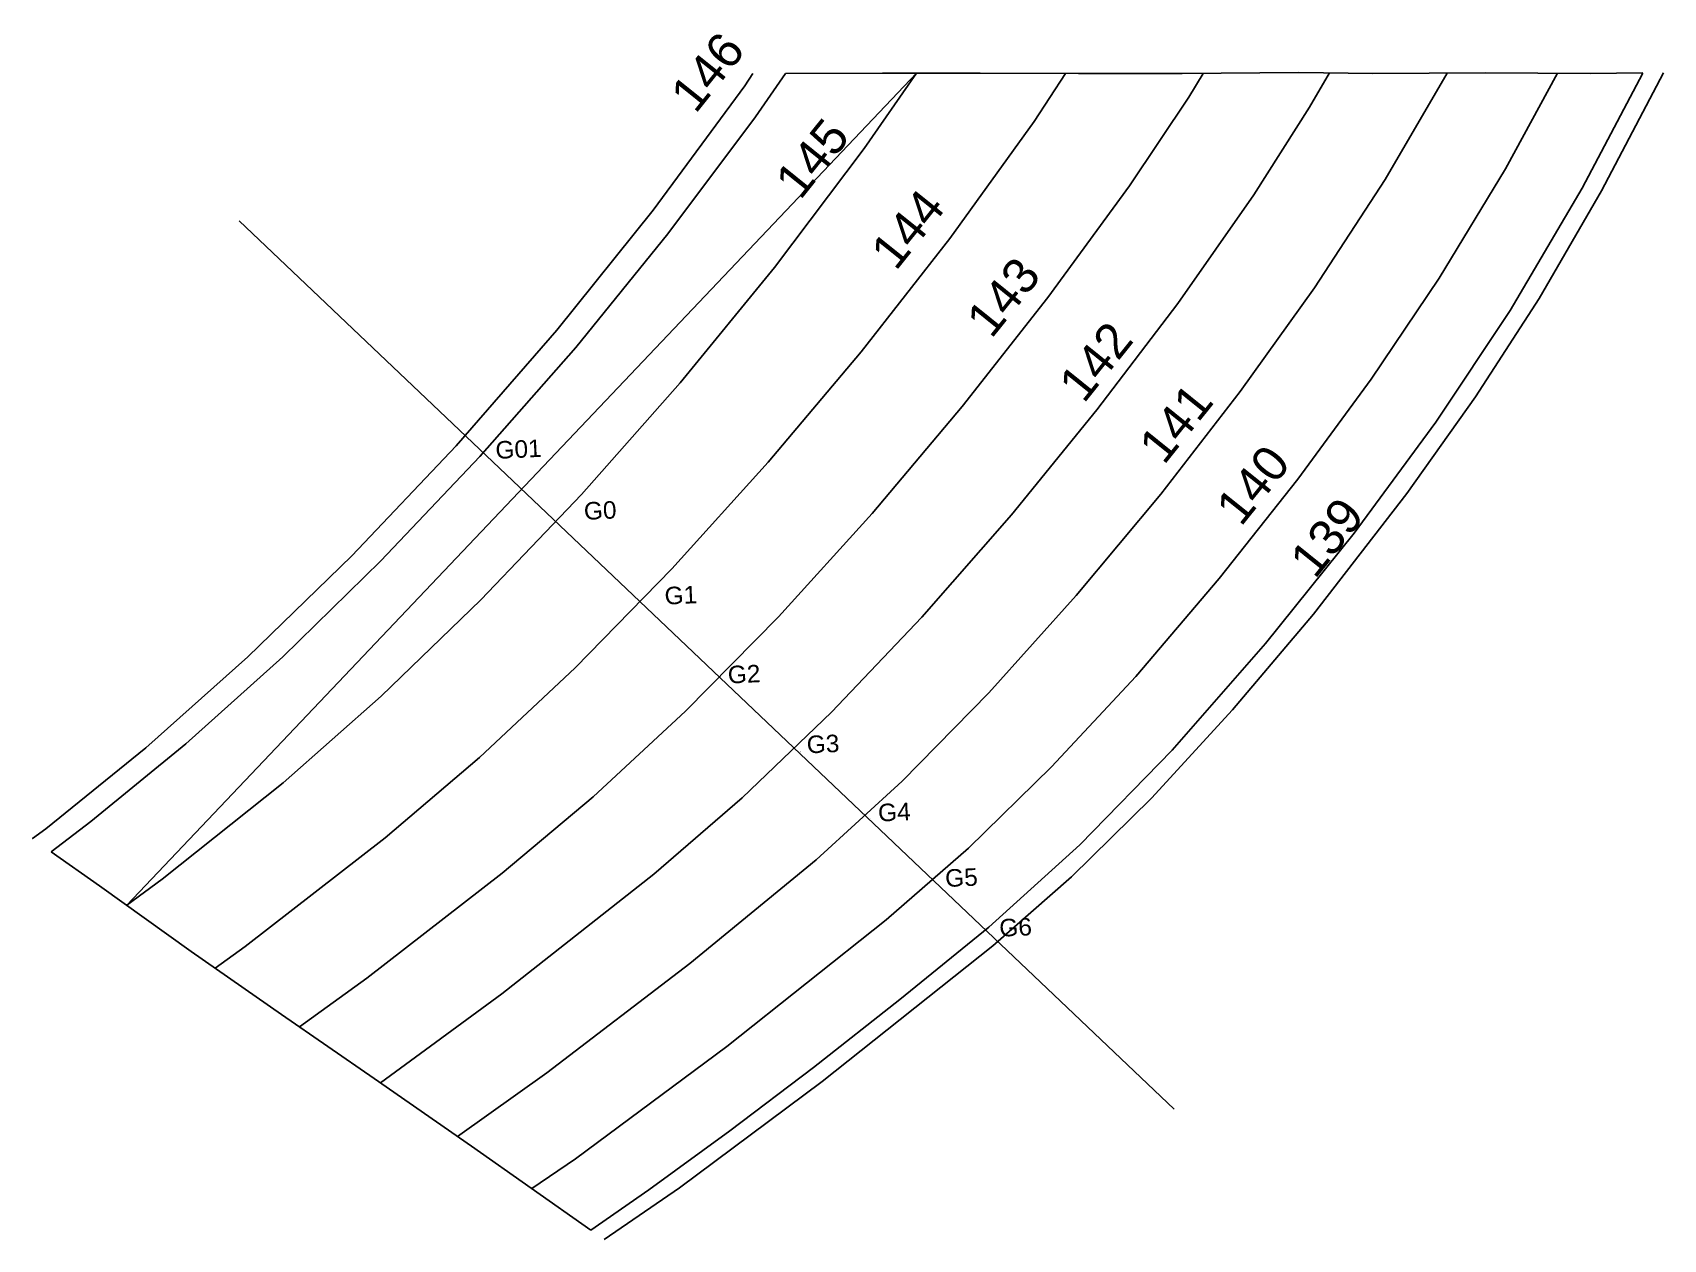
# Model space of a CAD drawing. Header units: inches. Extents: x 0 to 27527, y 0 to 4156.
# Drawn here: x 25666 to 27527, y 1316 to 2693 of the extents above.
import ezdxf

# ---------------------------------------------------------------- set-up
doc = ezdxf.new("R2010")
doc.units = ezdxf.units.IN
doc.header["$MEASUREMENT"] = 0
for name, color, linetype in [('AUX', 5, 'Continuous'), ('Frames[139-146]', 7, 'Continuous'), ('Leg_Aux', 7, 'Continuous'), ('Leg_Geodesica', 7, 'Continuous'), ('Plate', 1, 'Continuous')]:
    doc.layers.add(name, color=color, linetype=linetype)
doc.styles.get("Standard").update_dxf_attribs({"font": 'Arial.ttf'})

msp = doc.modelspace()

# ---------------------------------------------------------------- linework, layer by layer
at = {"layer": 'AUX'}
for p, q in [((25773.1, 1697.2), (26674.7, 2646.9)), ((25901.3, 2478.3), (26968.9, 1464.7)), ((26223.9, 2172.1), (26223.9, 2172.1))]:
    msp.add_line(p, q, dxfattribs=at)
at = {"layer": 'Frames[139-146]'}
for points in [[(26487.8, 2646.4), (26478.7, 2632.6), (26374.1, 2490.6), (26264.2, 2353.5), (26149.1, 2221.6), (26030, 2096), (25911.5, 1980.8), (25794.8, 1876.8), (25680.7, 1784.6), (25665.6, 1773.3), (25680.7, 1784.6), (25794.8, 1876.8), (25911.5, 1980.8), (26030, 2096), (26149.1, 2221.6), (26264.2, 2353.5), (26374.1, 2490.6), (26478.7, 2632.6)], [(27146.2, 2647.1), (27123.5, 2608.2), (27059.8, 2508.1), (26972.9, 2384.1), (26880.7, 2262.6), (26783.1, 2143), (26680.6, 2026.1), (26577.7, 1917.8), (26475.7, 1820), (26374.7, 1732.8), (26201.3, 1596), (26062.6, 1494.6), (26201.3, 1596), (26374.7, 1732.8), (26475.7, 1820), (26577.7, 1917.8), (26680.6, 2026.1), (26783.1, 2143), (26880.7, 2262.6), (26972.9, 2384.1), (27059.8, 2508.1), (27123.5, 2608.2)], [(27280.4, 2647), (27209.6, 2525.5), (27129.1, 2401.9), (27044.3, 2283.5), (26953.6, 2166.3), (26857.1, 2050.6), (26757.3, 1939.6), (26658.3, 1838.9), (26560.3, 1749), (26415.8, 1630.8), (26252.6, 1506), (26150.5, 1433.4), (26252.6, 1506), (26415.8, 1630.8), (26560.3, 1749), (26658.3, 1838.9), (26757.3, 1939.6), (26857.1, 2050.6), (26953.6, 2166.3), (27044.3, 2283.5), (27129.1, 2401.9), (27209.6, 2525.5)], [(27406.3, 2646.9), (27347, 2537.9), (27271.5, 2413), (27193.9, 2297.7), (27110.2, 2183.6), (27020.4, 2070.2), (26924.9, 1958.4), (26828.9, 1855.1), (26734, 1762.5), (26640.2, 1680.7), (26458.3, 1536.1), (26285.4, 1407.9), (26235.6, 1373.8), (26285.4, 1407.9), (26458.3, 1536.1), (26640.2, 1680.7), (26734, 1762.5), (26828.9, 1855.1), (26924.9, 1958.4), (27020.4, 2070.2), (27110.2, 2183.6), (27193.9, 2297.7), (27271.5, 2413), (27347, 2537.9)]]:
    msp.add_lwpolyline(points, close=True, dxfattribs=at)
for points in [[(25773.1, 1697.2), (25813.4, 1727), (25951.5, 1836.9), (26063.6, 1935.8), (26177.3, 2045.7), (26292.3, 2166.2), (26404.8, 2293.5), (26512.4, 2425.1), (26615, 2561), (26674.7, 2646.9)], [(25873.9, 1625.5), (25908.1, 1650), (26068.1, 1774.3), (26175.8, 1865.9), (26285, 1968.2), (26395.3, 2081.1), (26505.5, 2203), (26611.5, 2328.9), (26712.6, 2458.3), (26809.1, 2591.6), (26844.9, 2646.5)], [(25908.1, 1650), (25908.1, 1650), (26068.1, 1774.3), (26175.8, 1865.9), (26285, 1968.2), (26395.3, 2081.1), (26505.5, 2203), (26611.5, 2328.9), (26712.6, 2458.3), (26809.1, 2591.6), (26844.9, 2646.5)], [(25970.2, 1558.4), (26047.3, 1614.1), (26201.5, 1733.9), (26305.5, 1821), (26410.8, 1918.6), (26517.1, 2026.6), (26623.9, 2144.3), (26726.8, 2266.3), (26824.8, 2391), (26917.7, 2518.2), (26985.4, 2619.6), (27001.8, 2646.7)], [(25970.2, 1558.4), (26047.3, 1614.1), (26201.5, 1733.9), (26305.5, 1821), (26410.8, 1918.6), (26517.1, 2026.6), (26623.9, 2144.3), (26726.8, 2266.3), (26824.8, 2391), (26917.7, 2518.2), (26985.4, 2619.6), (27001.8, 2646.7)], [(26318.3, 1315.9), (26404.1, 1374.9), (26567.1, 1496.1), (26761.9, 1651.1), (26851.7, 1729.8), (26943, 1819.6), (27035.6, 1920.2), (27127.8, 2029.3), (27234.6, 2167), (27312.8, 2277.4), (27385.4, 2389.7), (27456.8, 2512.8), (27527.3, 2647.2)], [(26318.3, 1315.9), (26404.1, 1374.9), (26567.1, 1496.1), (26761.9, 1651.1), (26851.7, 1729.8), (26943, 1819.6), (27035.6, 1920.2), (27127.8, 2029.3), (27234.6, 2167), (27312.8, 2277.4), (27385.4, 2389.7), (27456.8, 2512.8), (27527.3, 2647.2)]]:
    msp.add_lwpolyline(points, dxfattribs=at)
at = {"layer": 'Plate'}
for points in [[(26525.2, 2646.4), (26490.8, 2597.2), (26390.7, 2463.4), (26285.8, 2334), (26176.3, 2209.3), (26063.3, 2090.3), (25951.1, 1980.8), (25840.5, 1881.4), (25732.1, 1792.7), (25686.8, 1758.4)], [(27503.9, 2647), (27434.8, 2515.6), (27352.5, 2376.1), (27267.5, 2248.5), (27174.5, 2122), (27073.2, 1995.9), (26966.4, 1874.2), (26861, 1766.2), (26757.2, 1672.3), (26655.7, 1589.6), (26557.1, 1512.1), (26461.6, 1439.7), (26369.3, 1372.6), (26302.9, 1326.5)], [(27504, 2647.2), (27443.6, 2646.7), (27324.1, 2647.2), (27195.7, 2646.6), (27111.2, 2647.5), (26978, 2646.5), (26859.7, 2646.4), (26747.2, 2647), (26635.9, 2646.8), (26525.2, 2646.4)], [(25686.8, 1758.4), (25742, 1719.4), (25846.5, 1644.6), (25949.6, 1572.7), (26055.4, 1499.6), (26166.6, 1422.2), (26302.9, 1326.5)]]:
    msp.add_lwpolyline(points, dxfattribs=at)

# ---------------------------------------------------------------- texts
at = {"layer": 'Frames[139-146]', "linetype": 'Continuous'}
for s, p in [('146', (26422.3, 2599.6, 44161.3)), ('145', (26541.9, 2501.1, 44161.3)), ('144', (26651, 2420.2, 44161.3)), ('143', (26760.1, 2342.8, 44161.3)), ('142', (26865.6, 2269, 44161.3)), ('141', (26957.1, 2198.7, 44161.3)), ('140', (27045, 2128.3, 44161.3)), ('139', (27129.5, 2068.5, 44161.3))]:
    msp.add_text(s, height=40, rotation=51.2593, dxfattribs=at).set_placement(p)
at = {"layer": 'Leg_Aux', "linetype": 'Continuous', "char_height": 0.5, "attachment_point": 1, "rotation": 2.6609}
for s, insert in [("G'2", (26449, 1957.3)), ("G''2", (26455.4, 1953.2)), ("G'3", (26534.4, 1876.1)), ("G''3", (26541.5, 1872.4)), ("G'4", (26615.6, 1799.5)), ("G''4", (26620.8, 1796.4))]:
    msp.add_mtext_dynamic_manual_height_columns(s, width=375.323, gutter_width=500, heights=[85.9], dxfattribs=dict(at, insert=insert))
at = {"layer": 'Leg_Geodesica', "linetype": 'Continuous', "char_height": 20, "attachment_point": 1, "rotation": 2.6609}
for s, insert in [('G01', (26193.5, 2226.6)), ('G0', (26294.5, 2157)), ('G1', (26386.6, 2060.3)), ('G2', (26458.8, 1970.2)), ('G3', (26548.9, 1890.5)), ('G4', (26630.3, 1812.7)), ('G5', (26706.9, 1738)), ('G6', (26768.7, 1681.3))]:
    msp.add_mtext_dynamic_manual_height_columns(s, width=375.323, gutter_width=500, heights=[85.9], dxfattribs=dict(at, insert=insert))

doc.saveas('drawing.dxf')
